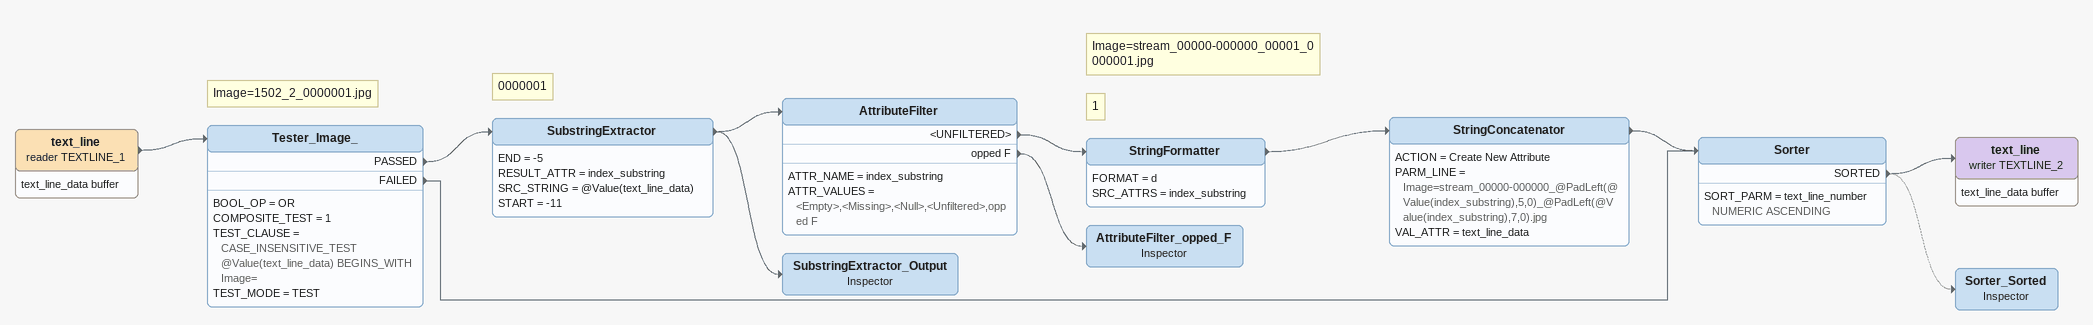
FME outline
text_line (reader TEXTLINE_1)
    attributes: text_line_data buffer
    -> Tester_Image_
Note: Image=1502_2_0000001.jpg
Tester_Image_
    BOOL_OP = OR
    COMPOSITE_TEST = 1
    TEST_CLAUSE = CASE_INSENSITIVE_TEST @Value(text_line_data) BEGINS_WITH Image=
    TEST_MODE = TEST
    PASSED -> SubstringExtractor
    FAILED -> Sorter
Note: 0000001
SubstringExtractor
    END = -5
    RESULT_ATTR = index_substring
    SRC_STRING = @Value(text_line_data)
    START = -11
    -> AttributeFilter
    -> SubstringExtractor_Output
AttributeFilter
    ATTR_NAME = index_substring
    ATTR_VALUES = <Empty>,<Missing>,<Null>,<Unfiltered>,opped F
    <UNFILTERED> -> StringFormatter
    opped F -> AttributeFilter_opped_F
Note: 1
StringFormatter
    FORMAT = d
    SRC_ATTRS = index_substring
    -> StringConcatenator
Note: Image=stream_00000-000000_00001_0000001.jpg
StringConcatenator
    ACTION = Create New Attribute
    PARM_LINE = Image=stream_00000-000000_@PadLeft(@Value(index_substring),5,0)_@PadLeft(@Value(index_substring),7,0).jpg
    VAL_ATTR = text_line_data
    -> Sorter
Sorter
    SORT_PARM = text_line_number NUMERIC ASCENDING
    SORTED -> text_line (writer TEXTLINE_2)
    SORTED -> Sorter_Sorted [off]
text_line (writer TEXTLINE_2)
    attributes: text_line_data buffer
Sorter_Sorted: Inspector
AttributeFilter_opped_F: Inspector
SubstringExtractor_Output: Inspector
